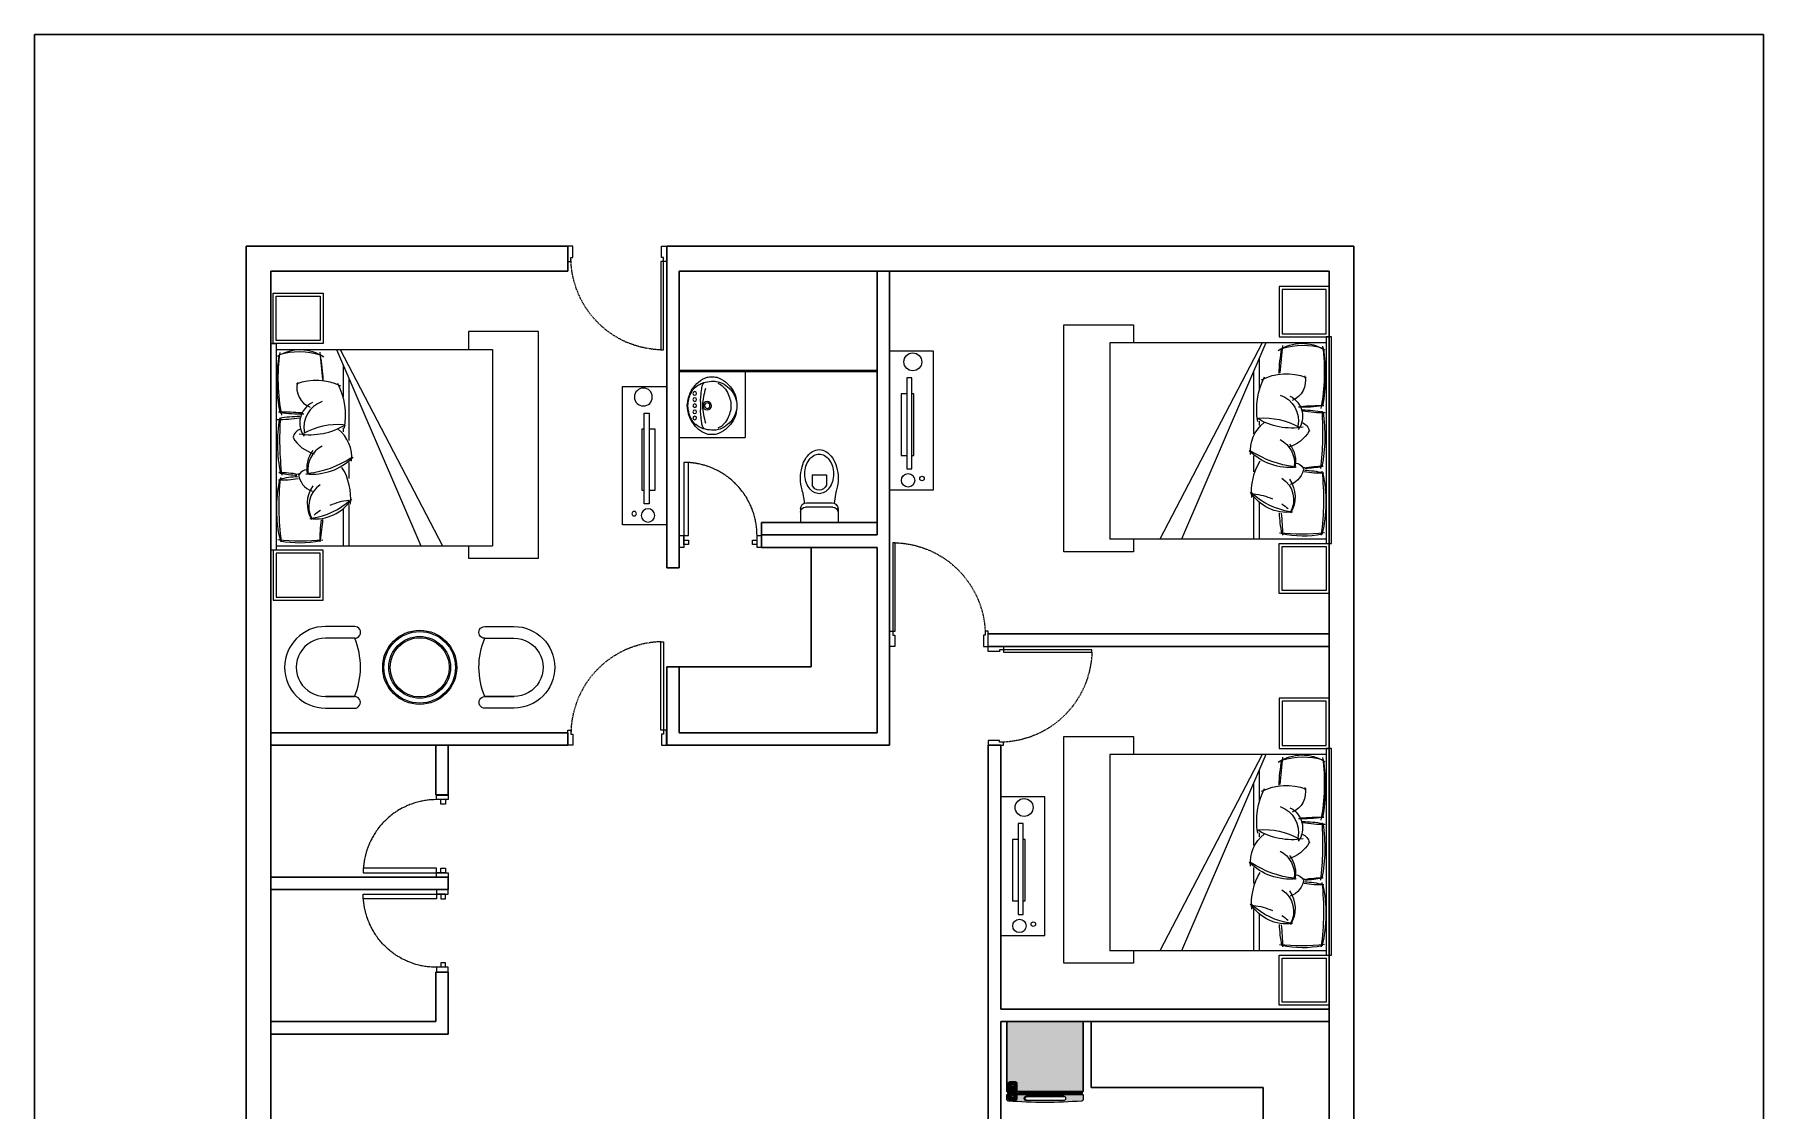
# Model space of a CAD drawing. Extents: x -454308 to 890911, y -14103 to 1343694.
# Drawn here: x 202507 to 203136, y 659768 to 660159 of the extents above; entities that cross this region are included whole.
import ezdxf

# ---------------------------------------------------------------- set-up
doc = ezdxf.new("R2010")
doc.units = 0
doc.header["$MEASUREMENT"] = 0
for name, color, linetype in [('A-Door', 144, 'Continuous'), ('ELE', 7, 'Continuous'), ('FURN', 250, 'Continuous'), ('PERSONA', 7, 'Continuous')]:
    doc.layers.add(name, color=color, linetype=linetype)
for name, color, linetype, lineweight in [('A-FURN', 35, 'Continuous', 5), ('AR-FUR', 11, 'Continuous', 9), ('Layer3', 170, 'Continuous', 13), ('Muebles', 46, 'Continuous', 0), ('P-SANIT', 53, 'Continuous', 9), ('TILE', 252, 'Continuous', 0), ('WINDOW', 147, 'Continuous', 25)]:
    doc.layers.add(name, color=color, linetype=linetype, lineweight=lineweight)

# ---------------------------------------------------------------- blocks, each defined once
blk = doc.blocks.new('qwewerer')
at = {"layer": 'ELE', "color": 30}
for p, q in [((5777.865, -153.825), (5777.865, -153.932)), ((5778.014, -153.825), (5778.014, -153.932)), ((5777.742, -154.18), (5777.742, -154.324)), ((5777.796, -154.163), (5778.083, -154.163)), ((5778.072, -154.116), (5777.806, -154.116)), ((5778.136, -154.18), (5778.136, -154.324)), ((5778.136, -154.324), (5777.742, -154.324))]:
    blk.add_line(p, q, dxfattribs=at)
for points in [[(5777.939, -153.559, 0.142494), (5777.869, -153.579, 0.10717), (5777.8, -153.647, 0.078641), (5777.758, -153.74, 0.066012), (5777.742, -153.861, 0.066012), (5777.758, -153.981, 0.019964), (5777.766, -154.006, 0.10717)], [(5778.114, -154.003, 0.017373), (5778.12, -153.981, 0.066012), (5778.136, -153.861, 0.066012), (5778.12, -153.74, 0.078641), (5778.079, -153.647, 0.10717), (5778.01, -153.579, 0.142494), (5777.939, -153.559, 0.142494)]]:
    blk.add_lwpolyline(points, format="xyb", dxfattribs=at)
blk.add_lwpolyline([(5777.94, -153.606, 0.130744), (5777.886, -153.62, 0.106529), (5777.834, -153.667, 0.083979), (5777.802, -153.731, 0.07291), (5777.79, -153.813, 0.07291), (5777.802, -153.895, 0.083979), (5777.834, -153.96, 0.106529), (5777.886, -154.006, 0.130744), (5777.94, -154.021, 0.130744), (5777.995, -154.006, 0.106529), (5778.047, -153.96, 0.083979), (5778.079, -153.895, 0.07291), (5778.091, -153.813, 0.07291), (5778.079, -153.731, 0.083979), (5778.047, -153.667, 0.106529), (5777.995, -153.62, 0.130744)], format="xyb", close=True, dxfattribs=at)
for points in [[(5778.014, -153.825), (5777.865, -153.825)], [(5777.766, -154.006), (5777.785, -154.12)], [(5778.114, -154.003), (5778.094, -154.12)]]:
    blk.add_lwpolyline(points, dxfattribs=at)
for centre, radius, start, end in [((5777.939, -153.904), 0.0794, 200.2256, 339.7744), ((5777.806, -154.18), 0.0639, 90, 180), ((5777.796, -154.216), 0.0532, 90, 180), ((5778.072, -154.18), 0.0639, 0, 90), ((5778.083, -154.216), 0.0532, 0, 90)]:
    blk.add_arc(centre, radius, start, end, dxfattribs=at)
at = {"layer": 'TILE', "linetype": 'Continuous', "lineweight": 5}
for p, q in [((5777.879, -153.955), (5777.879, -153.956)), ((5778.098, -154.095), (5778.098, -154.115))]:
    blk.add_line(p, q, dxfattribs=at)
blk = doc.blocks.new('JKGDJGKD')
at = {"layer": 'A-Door'}
blk.add_lwpolyline([(202361.62, 659922.23), (202359.96, 659922.23), (202359.96, 659926.54), (202361.62, 659926.54), (202361.62, 659922.23), (202359.96, 659922.23), (202359.96, 659923.22), (202358.3, 659923.22), (202358.3, 659924.88), (202359.96, 659924.88), (202359.96, 659926.54), (202359.94, 659927.41), (202359.92, 659927.9), (202359.89, 659928.37), (202359.84, 659929.02), (202359.79, 659929.49), (202359.74, 659929.94), (202359.68, 659930.37), (202359.61, 659930.8), (202359.54, 659931.23), (202359.46, 659931.66), (202359.36, 659932.13), (202359.3, 659932.42), (202359.18, 659932.93), (202359.05, 659933.43), (202358.9, 659933.98), (202358.78, 659934.37), (202358.66, 659934.75), (202358.48, 659935.28), (202358.35, 659935.64), (202358.14, 659936.2), (202357.98, 659936.6), (202357.81, 659937.02), (202357.66, 659937.36), (202357.5, 659937.7), (202357.27, 659938.18), (202357.09, 659938.55), (202356.83, 659939.05), (202356.55, 659939.56), (202356.32, 659939.97), (202355.97, 659940.55), (202355.81, 659940.81), (202355.6, 659941.13), (202355.29, 659941.59), (202355, 659942), (202354.74, 659942.35), (202354.47, 659942.72), (202354.18, 659943.08), (202353.85, 659943.49), (202353.45, 659943.96), (202353.2, 659944.25), (202352.79, 659944.7), (202352.53, 659944.98), (202352.17, 659945.34), (202351.87, 659945.64), (202351.62, 659945.87), (202351.37, 659946.1), (202351.03, 659946.41), (202350.64, 659946.75), (202350.26, 659947.08), (202349.81, 659947.44), (202349.3, 659947.83), (202348.89, 659948.12), (202348.45, 659948.43), (202348.01, 659948.73), (202347.69, 659948.94), (202347.26, 659949.21), (202346.84, 659949.46), (202346.44, 659949.69), (202346.07, 659949.9), (202345.76, 659950.06), (202345.39, 659950.25), (202345.08, 659950.41), (202344.79, 659950.55), (202344.52, 659950.68), (202344.2, 659950.82), (202343.96, 659950.93), (202343.71, 659951.03), (202343.44, 659951.15), (202343.14, 659951.27), (202342.87, 659951.37), (202342.61, 659951.47), (202342.23, 659951.61), (202342.23, 659951.61), (202341.9, 659951.72), (202341.67, 659951.8), (202341.42, 659951.88), (202341.42, 659951.88), (202341.04, 659951.99), (202340.8, 659952.06), (202340.8, 659952.06), (202340.54, 659952.14), (202340.54, 659952.14), (202340.29, 659952.21), (202340.29, 659952.21), (202340.03, 659952.28), (202340.03, 659952.28), (202339.63, 659952.38), (202339.63, 659952.38), (202339.22, 659952.47), (202339.22, 659952.47), (202338.79, 659952.57), (202338.35, 659952.65), (202338.2, 659952.68), (202338.09, 659952.7), (202337.91, 659952.73), (202337.77, 659952.76), (202337.58, 659952.79), (202337.49, 659952.8), (202337.34, 659952.83), (202337.26, 659952.84), (202337.15, 659952.85), (202337.03, 659952.87), (202336.91, 659952.89), (202336.83, 659952.9), (202336.74, 659952.91), (202336.65, 659952.92), (202336.54, 659952.93), (202336.43, 659952.95), (202336.31, 659952.96), (202336.12, 659952.98), (202335.98, 659953), (202335.85, 659953.01), (202335.69, 659953.02), (202335.61, 659953.03), (202335.5, 659953.04), (202335.37, 659953.05), (202335.26, 659953.06), (202335.16, 659953.06), (202335.04, 659953.12), (202333.38, 659953.12), (202333.38, 659922.23), (202331.72, 659922.23), (202331.72, 659926.54), (202333.38, 659926.54), (202333.38, 659924.88), (202335.04, 659924.88), (202335.04, 659923.22), (202333.38, 659923.22), (202333.38, 659926.54), (202335.04, 659926.54), (202335.04, 659953.12)], dxfattribs=at)
blk = doc.blocks.new('eeee')
at = {"layer": 'A-Door'}
for points in [[(165919.2, 672860.67), (165924.71, 672860.67), (165924.71, 672859.48), (165923.23, 672859.48), (165923.23, 672858.78), (165919.2, 672858.78), (165919.2, 672860.67)], [(165924.71, 672859.48), (165924.71, 672858.61), (165956.88, 672858.61), (165956.88, 672859.48), (165924.71, 672859.48)], [(165956.43, 672854.13), (165956.39, 672853.89)], [(165956.51, 672854.5), (165956.47, 672854.26)], [(165956.55, 672854.87), (165956.55, 672854.79), (165956.51, 672854.63)], [(165956.64, 672855.61), (165956.6, 672855.37)], [(165956.6, 672855.24), (165956.6, 672855)], [(165956.68, 672855.98), (165956.68, 672855.74)], [(165956.76, 672856.72), (165956.76, 672856.68), (165956.72, 672856.48)], [(165956.72, 672856.35), (165956.72, 672856.11)], [(165956.8, 672857.09), (165956.76, 672856.85)], [(165956.8, 672857.83), (165956.8, 672857.59)], [(165956.8, 672857.46), (165956.8, 672857.22)], [(165956.88, 672858.61), (165956.84, 672858.33)], [(165956.84, 672858.2), (165956.84, 672858)], [(165954.71, 672847.64), (165954.62, 672847.39)], [(165954.83, 672847.97), (165954.75, 672847.76)], [(165954.95, 672848.34), (165954.87, 672848.09)], [(165955.08, 672848.71), (165955.03, 672848.46)], [(165955.24, 672849.04), (165955.12, 672848.83)], [(165955.32, 672849.41), (165955.24, 672849.16), (165955.24, 672849.12)], [(165955.44, 672849.78), (165955.36, 672849.53)], [(165955.53, 672850.11), (165955.44, 672849.86)], [(165955.65, 672850.48), (165955.57, 672850.23)], [(165955.77, 672850.81), (165955.65, 672850.6)], [(165955.86, 672851.18), (165955.77, 672851.01), (165955.77, 672850.93)], [(165955.94, 672851.55), (165955.86, 672851.3)], [(165956.02, 672851.91), (165955.98, 672851.67)], [(165956.06, 672852.28), (165956.02, 672852.04)], [(165956.18, 672852.65), (165956.1, 672852.41)], [(165956.27, 672853.02), (165956.23, 672852.86), (165956.18, 672852.78)], [(165956.31, 672853.39), (165956.27, 672853.15)], [(165956.39, 672853.76), (165956.35, 672853.52)], [(165951.75, 672841.6), (165951.58, 672841.39)], [(165951.91, 672841.93), (165951.79, 672841.72)], [(165952.12, 672842.26), (165952.08, 672842.18), (165951.99, 672842.01)], [(165952.28, 672842.59), (165952.16, 672842.34)], [(165952.49, 672842.91), (165952.36, 672842.67)], [(165952.69, 672843.2), (165952.57, 672843)], [(165952.86, 672843.53), (165952.73, 672843.33)], [(165953.02, 672843.86), (165953.02, 672843.86), (165952.9, 672843.65)], [(165953.23, 672844.19), (165953.1, 672843.98)], [(165953.35, 672844.52), (165953.23, 672844.31)], [(165953.55, 672844.89), (165953.43, 672844.64)], [(165953.68, 672845.22), (165953.6, 672845.01)], [(165953.84, 672845.55), (165953.76, 672845.34)], [(165954.01, 672845.87), (165953.92, 672845.63)], [(165954.17, 672846.24), (165954.05, 672846)], [(165954.29, 672846.61), (165954.17, 672846.37)], [(165954.46, 672846.9), (165954.34, 672846.7)], [(165954.58, 672847.27), (165954.5, 672847.02)], [(165946.53, 672835.23), (165946.36, 672835.07)], [(165946.77, 672835.52), (165946.61, 672835.31)], [(165947.06, 672835.72), (165946.9, 672835.6)], [(165947.31, 672836.01), (165947.14, 672835.81)], [(165947.6, 672836.3), (165947.39, 672836.09)], [(165947.84, 672836.55), (165947.68, 672836.38)], [(165948.09, 672836.83), (165947.92, 672836.67)], [(165948.38, 672837.12), (165948.17, 672836.91)], [(165948.58, 672837.41), (165948.46, 672837.2)], [(165948.83, 672837.7), (165948.66, 672837.49)], [(165949.08, 672837.94), (165948.91, 672837.78)], [(165949.32, 672838.23), (165949.16, 672838.07)], [(165949.53, 672838.56), (165949.4, 672838.35)], [(165949.77, 672838.85), (165949.61, 672838.64)], [(165950.02, 672839.13), (165949.94, 672838.97), (165949.86, 672838.93)], [(165950.27, 672839.42), (165950.1, 672839.22)], [(165950.47, 672839.71), (165950.31, 672839.5)], [(165950.68, 672840.04), (165950.55, 672839.83)], [(165950.88, 672840.37), (165950.76, 672840.16)], [(165951.09, 672840.65), (165951.05, 672840.53), (165950.97, 672840.45)], [(165951.34, 672840.98), (165951.17, 672840.78)], [(165951.54, 672841.27), (165951.38, 672841.07)], [(165936.95, 672828.78), (165936.75, 672828.65)], [(165937.28, 672828.94), (165937.03, 672828.86)], [(165937.61, 672829.07), (165937.4, 672828.98)], [(165937.98, 672829.27), (165937.73, 672829.15)], [(165938.31, 672829.39), (165938.1, 672829.31), (165938.1, 672829.27)], [(165938.64, 672829.6), (165938.43, 672829.48)], [(165938.97, 672829.76), (165938.76, 672829.64)], [(165939.29, 672829.93), (165939.05, 672829.81)], [(165939.62, 672830.09), (165939.42, 672830.01)], [(165939.95, 672830.3), (165939.79, 672830.22), (165939.75, 672830.18)], [(165940.28, 672830.5), (165940.08, 672830.34)], [(165940.61, 672830.67), (165940.4, 672830.55)], [(165940.94, 672830.87), (165940.69, 672830.75)], [(165941.23, 672831.08), (165941.02, 672830.96)], [(165941.55, 672831.28), (165941.47, 672831.2), (165941.35, 672831.16)], [(165941.88, 672831.49), (165941.68, 672831.33)], [(165942.17, 672831.7), (165941.97, 672831.57)], [(165942.46, 672831.9), (165942.25, 672831.78)], [(165942.79, 672832.11), (165942.58, 672831.98)], [(165943.08, 672832.31), (165943.03, 672832.27), (165942.87, 672832.19)], [(165943.4, 672832.56), (165943.2, 672832.44)], [(165943.69, 672832.76), (165943.49, 672832.64)], [(165943.98, 672833.01), (165943.81, 672832.85)], [(165944.27, 672833.26), (165944.1, 672833.09)], [(165944.55, 672833.5), (165944.55, 672833.46), (165944.39, 672833.34)], [(165944.88, 672833.71), (165944.68, 672833.55)], [(165945.13, 672833.96), (165944.97, 672833.79)], [(165945.42, 672834.24), (165945.25, 672834.04)], [(165945.71, 672834.45), (165945.5, 672834.28)], [(165945.99, 672834.7), (165945.83, 672834.53)], [(165946.24, 672834.98), (165946.08, 672834.78)], [(165919.2, 672824.71), (165924.71, 672824.71), (165924.71, 672825.86), (165923.23, 672825.86), (165923.23, 672826.52), (165919.2, 672826.52), (165919.2, 672824.71)], [(165923.51, 672825.86), (165923.23, 672825.86)], [(165923.88, 672825.86), (165923.64, 672825.86)], [(165924.25, 672825.9), (165924.01, 672825.86)], [(165924.62, 672825.9), (165924.38, 672825.9)], [(165924.99, 672825.9), (165924.75, 672825.9)], [(165925.36, 672825.9), (165925.16, 672825.9), (165925.12, 672825.9)], [(165925.73, 672825.94), (165925.53, 672825.9)], [(165926.14, 672825.98), (165925.86, 672825.98)], [(165926.47, 672825.98), (165926.27, 672825.98)], [(165926.88, 672826.02), (165926.6, 672826.02)], [(165927.21, 672826.11), (165927.09, 672826.07), (165927.01, 672826.07)], [(165927.62, 672826.15), (165927.38, 672826.11)], [(165927.99, 672826.19), (165927.75, 672826.15)], [(165928.36, 672826.23), (165928.12, 672826.19)], [(165928.73, 672826.31), (165928.49, 672826.27)], [(165929.1, 672826.35), (165928.98, 672826.31), (165928.86, 672826.31)], [(165929.43, 672826.44), (165929.23, 672826.39)], [(165929.84, 672826.52), (165929.6, 672826.44)], [(165930.17, 672826.6), (165929.97, 672826.52)], [(165930.58, 672826.64), (165930.29, 672826.64)], [(165930.91, 672826.72), (165930.87, 672826.72), (165930.71, 672826.68)], [(165931.28, 672826.85), (165931.03, 672826.76)], [(165931.65, 672826.93), (165931.4, 672826.85)], [(165932.02, 672827.01), (165931.77, 672826.93)], [(165932.39, 672827.13), (165932.14, 672827.05)], [(165932.72, 672827.22), (165932.51, 672827.13)], [(165933.09, 672827.34), (165932.84, 672827.26)], [(165933.46, 672827.46), (165933.21, 672827.38)], [(165933.79, 672827.59), (165933.58, 672827.46)], [(165934.16, 672827.67), (165933.91, 672827.59)], [(165934.53, 672827.79), (165934.28, 672827.71)], [(165934.86, 672827.91), (165934.61, 672827.83)], [(165935.23, 672828.08), (165934.98, 672828)], [(165935.55, 672828.2), (165935.35, 672828.12)], [(165935.92, 672828.33), (165935.68, 672828.24)], [(165936.25, 672828.45), (165936.05, 672828.37)], [(165936.62, 672828.61), (165936.38, 672828.53)]]:
    blk.add_lwpolyline(points, dxfattribs=at)
blk = doc.blocks.new('OVALIN PLANTA Nº 2')
at = {"layer": 'P-SANIT'}
for centre, radius in [((-0.102, -0.162), 0.015), ((-0.051, -0.162), 0.015), ((0, -0.266), 0.035), ((0, -0.266), 0.0225), ((0, -0.162), 0.015), ((0.051, -0.162), 0.015), ((0.102, -0.162), 0.015)]:
    blk.add_circle(centre, radius, dxfattribs=at)
for centre, radius, start, end in [((0.031, -0.394), 0.304, 123.9103, 138.5833), ((-0.009, -0.31), 0.204, 116.7862, 136.849), ((0.016, -0.399), 0.301, 106.8214, 120.9058), ((0.017, -0.399), 0.295, 99.9925, 113.5157), ((0.003, -0.345), 0.245, 90.7986, 107.628), ((0.009, -0.402), 0.297, 91.669, 98.331), ((-0.003, -0.345), 0.245, 72.372, 89.2014), ((-0.009, -0.402), 0.297, 81.669, 88.331), ((-0.017, -0.399), 0.295, 66.4843, 80.0075), ((-0.016, -0.399), 0.301, 59.0942, 73.1786), ((0.009, -0.31), 0.204, 43.151, 63.2138), ((-0.031, -0.394), 0.304, 41.4167, 56.0897), ((-0.134, -0.296), 0.107, 162.642, 183.6576), ((-0.042, -0.325), 0.204, 139.4152, 162.642), ((0.039, -0.306), 0.242, 162.407, 179.1897), ((-0.167, -0.258), 0.03, 111.7839, 166.7564), ((0.003, -0.298), 0.205, 141.5769, 161.5925), ((-0.122, -0.372), 0.153, 97.9638, 111.7839), ((0.033, -0.821), 0.594, 93.1697, 107.6655), ((0.072, -1.754), 1.548, 95.4652, 97.9638), ((-0.002, -0.827), 0.619, 92.9716, 96.8438), ((-0.027, 0.115), 0.325, 268.7043, 274.7481), ((0.027, 0.115), 0.325, 265.2519, 271.2957), ((-0.033, -0.821), 0.594, 72.3345, 86.8303), ((0.002, -0.827), 0.619, 83.1562, 87.0284), ((-0.072, -1.754), 1.548, 82.0362, 84.5348), ((0.122, -0.372), 0.153, 68.2161, 82.0362), ((-0.003, -0.298), 0.205, 18.4075, 38.4231), ((0.167, -0.258), 0.03, 13.2436, 68.2161), ((-0.039, -0.306), 0.242, 0.8103, 17.593), ((0.042, -0.325), 0.204, 17.358, 40.5848), ((0.134, -0.296), 0.107, 356.3424, 17.358), ((-0.107, -0.309), 0.134, 177.3925, 195.3301), ((-0.06, -0.296), 0.183, 195.3301, 221.2175), ((-0.028, -0.315), 0.176, 175.9697, 187.6164), ((-0.026, -0.315), 0.178, 187.6164, 210.8024), ((0.007, -0.258), 0.259, 217.8305, 235.1979), ((-0.1, -0.329), 0.0902, 195.555, 227.7101), ((0.074, -0.241), 0.301, 213.186, 226.814), ((-0.031, -0.279), 0.174, 222.0906, 243.055), ((0.031, -0.279), 0.174, 296.945, 317.9094), ((-0.074, -0.241), 0.301, 313.186, 326.814), ((-0.007, -0.258), 0.259, 304.8021, 322.1695), ((0.1, -0.329), 0.0902, 312.2899, 344.445), ((0.026, -0.315), 0.178, 329.1976, 352.3836), ((0.06, -0.296), 0.183, 318.7825, 344.6699), ((0.028, -0.315), 0.176, 352.3836, 4.0303), ((0.107, -0.309), 0.134, 344.6699, 2.6075), ((-0.016, -0.296), 0.215, 234.441, 254.5665), ((0.005, -0.306), 0.207, 228.423, 248.4383), ((-0.01, -0.258), 0.202, 240.4039, 257.0248), ((0, -0.208), 0.304, 256.1489, 270.0051), ((0.003, -0.304), 0.208, 249.2189, 269.2227), ((-0.006, -0.302), 0.161, 252.0048, 272.03), ((0.006, -0.302), 0.161, 267.97, 287.9952), ((-0.003, -0.304), 0.208, 270.7773, 290.7811), ((0, -0.208), 0.304, 269.9949, 283.8511), ((0.01, -0.258), 0.202, 282.9752, 299.5961), ((-0.005, -0.306), 0.207, 291.5617, 311.577), ((0.016, -0.296), 0.215, 285.4335, 305.559)]:
    blk.add_arc(centre, radius, start, end, dxfattribs=at)
blk = doc.blocks.new('cdsaf')
at = {"color": 5}
for p, q in [((1185429.42, 734143.15, 20311.96), (1185429.42, 734106.36, 20311.96)), ((1185431.44, 734143.15, 20311.96), (1185429.42, 734143.15, 20311.96)), ((1185431.44, 734106.36, 20311.96), (1185431.44, 734143.15, 20311.96)), ((1185427.16, 734136.71, 20311.96), (1185427.16, 734111.82, 20311.96)), ((1185429.42, 734136.71, 20311.96), (1185427.16, 734136.71, 20311.96)), ((1185432.29, 734136.71, 20311.96), (1185431.44, 734136.71, 20311.96)), ((1185432.29, 734111.82, 20311.96), (1185432.29, 734136.71, 20311.96)), ((1185427.16, 734111.82, 20311.96), (1185429.42, 734111.82, 20311.96)), ((1185431.44, 734111.82, 20311.96), (1185432.29, 734111.82, 20311.96)), ((1185429.42, 734106.36, 20311.96), (1185431.44, 734106.36, 20311.96))]:
    blk.add_line(p, q, dxfattribs=at)
blk = doc.blocks.new('WEWEEQ')
at = {"layer": 'Muebles'}
blk.add_lwpolyline([(1107845.51, 737873.28), (1107829.48, 737873.28), (1107829.48, 737823.12), (1107845.51, 737823.12)], close=True, dxfattribs=at)
for centre, radius in [((1107833.71, 737869.19), 0.81), ((1107838.73, 737869.84), 2.43), ((1107837.04, 737826.97), 3.24)]:
    blk.add_circle(centre, radius, dxfattribs=at)
at = {"color": 6, "linetype": 'ByBlock', "lineweight": 5, "xscale": 0.8945132207591084, "yscale": 0.8945132207591084, "zscale": 0.8945132207591084, "rotation": 180}
blk.add_blockref('cdsaf', (2168221.49, 1394533.53, 55552.59), dxfattribs=at)
blk = doc.blocks.new('bed 111111')
at = {"layer": 'AR-FUR'}
for p, q in [((-0.865, 1.394), (-0.865, -0.5)), ((-0.817, 1.394), (-0.865, 1.394)), ((-0.817, -0.5), (-0.817, 1.394)), ((-0.263, -0.444), (0.509, 1.356)), ((-0.151, 0.592), (-0.151, 0.739)), ((-0.202, 0.274), (-0.202, 0.311)), ((-0.865, -0.5), (-0.817, -0.5))]:
    blk.add_line(p, q, dxfattribs=at)
at = {"layer": 'AR-FUR', "color": 251}
for p, q in [((-0.817, 1.356), (1.166, 1.356)), ((-0.231, -0.444), (0.707, 1.356)), ((-0.202, 1.016), (-0.202, 1.356)), ((-0.151, 0.977), (-0.151, 1.356)), ((1.166, -0.444), (1.166, 1.356)), ((-0.151, -0.177), (-0.151, 0.39)), ((-0.202, -0.297), (-0.202, -0.01)), ((-0.817, -0.444), (1.166, -0.444))]:
    blk.add_line(p, q, dxfattribs=at)
at = {"layer": 'AR-FUR'}
for points in [[(-0.385, 1.854), (-0.385, 1.394), (-0.845, 1.394), (-0.845, 1.854)], [(-0.413, 1.827), (-0.413, 1.422), (-0.817, 1.422), (-0.817, 1.827)], [(-0.385, -0.96), (-0.385, -0.5), (-0.845, -0.5), (-0.845, -0.96)], [(-0.413, -0.932), (-0.413, -0.527), (-0.817, -0.527), (-0.817, -0.932)]]:
    blk.add_lwpolyline(points, close=True, dxfattribs=at)
at = {"layer": 'AR-FUR', "extrusion": (0, 0, -1)}
for centre, major_axis, start_param, end_param in [((0.414, 1.016), (0.869, -0.869), 2.135358, 2.596989), ((-0.603, 0.455), (-0.617, -0.617), 2.151233, 2.577546), ((-1.943, 1.026), (1.101, -1.101), 5.317309, 5.441753), ((-0.248, 0.968), (0.201, -0.201), 1.751453, 2.903235), ((-0.46, 0.712), (0.281, -0.281), 3.804818, 4.933588), ((-0.665, 0.918), (-0.376, -0.376), 3.823105, 4.483365), ((-0.427, 0.678), (0.132, -0.132), 2.441833, 3.593049), ((0.667, 0.415), (-1.041, -1.041), 0.630608, 0.974387), ((-0.763, 1.425), (0.522, -0.522), 0.585091, 0.82334), ((-0.6, 1.458), (-0.52, -0.52), -0.757256, -0.529592), ((-0.594, -0.289), (-0.705, -0.705), 2.16954, 2.32419), ((-0.529, 0.748), (0.0636, -0.0636), 0.857002, 1.830616), ((-0.279, 0.642), (-0.182, -0.182), 0.120756, 1.023991), ((-0.489, 0.16), (0.381, -0.381), 3.825535, 4.703193), ((-0.384, 0.201), (-0.228, -0.228), 1.31402, 2.087383), ((-0.457, 0.546), (-0.236, -0.236), 3.827833, 4.821859), ((-0.558, 0.387), (-0.076, -0.076), -0.407023, 0.572892), ((-0.393, 0.23), (0.147, -0.147), 1.241939, 2.981597), ((-0.507, -0.288), (0.442, -0.442), 3.766461, 4.474078), ((-0.599, 1.206), (-0.732, -0.732), -0.784247, -0.602664), ((-0.842, 0.167), (-0.468, -0.468), 3.758339, 4.39729), ((0.623, -0.148), (1.014, -1.014), 2.182404, 2.554333), ((-0.585, -1.358), (1.064, -1.064), 3.795161, 3.941764), ((-0.435, -0.094), (-0.136, -0.136), 0.534678, 1.98218), ((-0.452, 0.353), (-0.363, -0.363), -1.247956, -0.42416), ((-1.854, -0.113), (-1.039, -1.039), 3.961011, 4.118365), ((-0.606, 0.24), (0.468, -0.468), 0.486234, 1.065936)]:
    blk.add_ellipse(centre, major_axis=major_axis, ratio=1, start_param=start_param, end_param=end_param, dxfattribs=at)
at = {"layer": 'AR-FUR', "color": 251, "extrusion": (0, 0, -1)}
for centre, major_axis, start_param, end_param in [((1.563, 0.993), (-1.666, -1.666), 0.673847, 0.924545), ((-0.585, -0.604), (1.353, -1.353), 3.814055, 4.030079), ((1.553, 1.331), (-1.393, -1.393), 0.677, 0.778682), ((-0.284, 0.993), (-0.166, -0.166), -0.207552, 1.319983), ((-0.587, 0.446), (0.47, -0.47), 4.076, 4.671895), ((-0.087, 1.53), (0.42, -0.42), 1.362212, 1.484388), ((-0.087, 1.53), (0.42, -0.42), 0.892669, 1.199073), ((-0.756, 0.006), (0.527, -0.527), 3.872485, 4.116068), ((2.032, 0.38), (-1.992, -1.992), 0.715059, 0.90208), ((-0.278, 0.661), (0.176, -0.176), 1.274089, 2.475678), ((-0.634, -0.236), (0.66, -0.66), 4.043868, 4.496311), ((-0.314, 0.269), (-0.176, -0.176), -0.450892, 0.994118), ((-0.246, 0.903), (-0.466, -0.466), -0.857824, -0.280048), ((-0.773, -0.749), (-0.669, -0.669), 2.320508, 2.537901), ((0.956, -0.174), (1.242, -1.242), 2.218366, 2.546274), ((-0.802, 3.043), (-2.06, -2.06), -0.860991, -0.787253), ((11.174, -1.446), (8.228, -8.228), 2.444592, 2.466232), ((-0.595, -0.051), (-0.275, -0.275), -1.375906, -0.21834)]:
    blk.add_ellipse(centre, major_axis=major_axis, ratio=1, start_param=start_param, end_param=end_param, dxfattribs=at)
blk = doc.blocks.new('qeert')
at = {"layer": 'AR-FUR'}
blk.add_lwpolyline([(817.855, -506.245), (817.969, -506.245), (817.969, -506.885), (815.89, -506.885), (815.89, -506.245), (816.055, -506.245)], dxfattribs=at)
at = {"layer": 'AR-FUR', "rotation": 270}
blk.add_blockref('bed 111111', (816.499, -505.297), dxfattribs=at)
blk = doc.blocks.new('SINGLE CHAIR')
at = {"linetype": 'Continuous'}
for p, q in [((-8.18, 8.31), (-8.21, 20.12)), ((-3.46, 8.32), (-3.49, 20.13)), ((-3.49, 20.13), (-3.46, 8.32)), ((20.13, 20.19), (20.16, 8.38)), ((24.86, 20.2), (24.89, 8.39))]:
    blk.add_line(p, q, dxfattribs=at)
at = {"linetype": 'Continuous', "extrusion": (0, 0, -1)}
for centre, major_axis, start_param, end_param in [((-5.85, 20.13), (1.67, 1.67), 3.924598, 7.066191), ((8.39, -8.18), (-21.71, 21.71), 0.388215, 1.177797), ((22.5, 20.2), (1.67, 1.67), 3.924598, 7.066191), ((8.35, 8.35), (11.69, 11.69), 0.783006, 3.924598), ((8.35, 8.35), (-8.35, 8.35), 2.353802, 5.495395)]:
    blk.add_ellipse(centre, major_axis=major_axis, ratio=1, start_param=start_param, end_param=end_param, dxfattribs=at)
blk = doc.blocks.new('FIDGE')
at = {"layer": 'FURN', "ltscale": 5, "true_color": 0xefddb2}
h = blk.add_hatch(color=254, dxfattribs=at)
h.set_gradient(color1=(245, 239, 209), one_color=1, tint=1)
h.paths.add_polyline_path([(851812.51, 667310.66), (851812.02, 667310.18), (851812.02, 667285.35), (851835.97, 667285.35), (851835.97, 667288.35, -0.414214), (851836.57, 667288.95), (851838.46, 667288.95, -0.414214), (851839.06, 667288.35), (851839.06, 667285.35), (851839.59, 667285.35), (851839.59, 667310.18), (851839.1, 667310.66)])
at = {"layer": 'FURN', "ltscale": 5}
h = blk.add_hatch(color=53, dxfattribs=at)
h.set_gradient(color1=(224, 205, 113), color2=(239, 230, 184), one_color=1, tint=0.83, name='CYLINDER')
h.paths.add_polyline_path([(851839.06, 667288.35, 0.414214), (851838.46, 667288.95), (851836.57, 667288.95, 0.414214), (851835.97, 667288.35), (851835.97, 667282.8, 0.414214), (851836.57, 667282.2), (851838.46, 667282.2, 0.414214), (851839.06, 667282.8)])
h.paths.add_polyline_path([(851837.79, 667283.68, -1), (851837.12, 667283.68, -1)], flags=16)
h.paths.add_polyline_path([(851837.12, 667287.47, -1), (851837.79, 667287.47, -1)], flags=16)
at = {"layer": 'FURN', "true_color": 0xcccf96}
h = blk.add_hatch(color=9, dxfattribs=at)
h.paths.add_polyline_path([(851839.14, 667281.94, 0.391283), (851839.59, 667282.43), (851839.59, 667284.23), (851839.06, 667284.23), (851839.06, 667282.8, -0.414214), (851838.46, 667282.2), (851836.57, 667282.2, -0.414214), (851835.97, 667282.8), (851835.97, 667284.23), (851812.02, 667284.23), (851812.02, 667282.43, 0.391283), (851812.47, 667281.94, 0.03948)])
h.paths.add_polyline_path([(851818.24, 667282.93, -0.414214), (851818.97, 667283.65), (851832.64, 667283.65, -0.414214), (851833.36, 667282.93, -0.414214), (851832.64, 667282.21), (851818.97, 667282.21, -0.414214)], flags=16)
at = {"layer": 'FURN', "ltscale": 0.03}
h = blk.add_hatch(color=256, dxfattribs=at)
edge = h.paths.add_edge_path()
edge.add_ellipse((851832.49, 667282.83), major_axis=(-0.452, -0.452), ratio=1, start_angle=58.35967, end_angle=205.77081, ccw=False)
edge.add_ellipse((851832.64, 667282.93), major_axis=(-0.51, -0.51), ratio=1, start_angle=44.59102, end_angle=135)
edge.add_ellipse((851832.64, 667282.93), major_axis=(-0.51, -0.51), ratio=1, start_angle=135, end_angle=225)
edge.add_line((851832.64, 667283.65), (851818.97, 667283.65))
edge.add_ellipse((851818.97, 667282.93), major_axis=(0.51, -0.51), ratio=1, start_angle=135, end_angle=180.50428)
edge.add_line((851818.45, 667283.44), (851832.7, 667283.44))
for p, q in [((851812.02, 667310.18), (851812.51, 667310.66)), ((851812.02, 667310.18), (851812.51, 667310.66)), ((851812.02, 667285.35), (851812.02, 667310.18)), ((851812.51, 667310.66), (851839.1, 667310.66)), ((851839.1, 667310.66), (851839.59, 667310.18)), ((851839.1, 667310.66), (851839.59, 667310.18)), ((851839.59, 667310.18), (851839.59, 667285.35)), ((851835.97, 667285.35), (851812.02, 667285.35)), ((851812.02, 667284.23), (851812.02, 667282.43)), ((851818.45, 667283.44), (851832.7, 667283.44)), ((851832.64, 667283.65), (851818.97, 667283.65)), ((851832.64, 667282.21), (851818.97, 667282.21)), ((851839.59, 667285.35), (851839.06, 667285.35)), ((851839.59, 667284.23), (851839.06, 667284.23)), ((851839.59, 667284.23), (851839.59, 667282.43))]:
    blk.add_line(p, q)
for centre, radius, start, end in [((851811.69, 667284.79), 0.654, 300.60596, 59.39404), ((851812.51, 667282.43), 0.488, 180, 265.47829), ((851825.8, 667450.51), 169.1, 265.47829, 274.52166), ((851832.64, 667282.93), 0.721, 269.58563, 89.99925), ((851832.5, 667282.82), 0.63, 283.10984, 76.89016), ((851839.1, 667282.43), 0.488, 274.52171, 0), ((851839.92, 667284.79), 0.654, 120.60596, 239.39404)]:
    blk.add_arc(centre, radius, start, end)
for p, q in [((851812.02, 667310.18), (851812.02, 667285.35)), ((851839.1, 667310.66), (851812.51, 667310.66)), ((851839.59, 667285.35), (851839.59, 667310.18)), ((851812.02, 667285.35), (851835.97, 667285.35)), ((851812.02, 667284.23), (851835.97, 667284.23)), ((851812.02, 667284.23), (851812.02, 667282.43)), ((851812.34, 667285.03), (851835.41, 667285.03)), ((851812.52, 667284.64), (851835.73, 667284.64)), ((851839.06, 667285.35), (851839.59, 667285.35)), ((851839.06, 667284.23), (851839.59, 667284.23)), ((851839.59, 667282.43), (851839.59, 667284.23))]:
    blk.add_line(p, q, dxfattribs=at)
for points in [[(851836.57, 667282.2), (851838.46, 667282.2, 0.414214), (851839.06, 667282.8), (851839.06, 667288.35, 0.414214), (851838.46, 667288.95), (851836.57, 667288.95, 0.414214), (851835.97, 667288.35), (851835.97, 667282.8, 0.414214)], [(851818.97, 667283.65), (851832.64, 667283.65, -0.414214), (851833.36, 667282.93), (851833.36, 667282.93, -0.414214), (851832.64, 667282.21), (851818.97, 667282.21, -0.414214), (851818.24, 667282.93), (851818.24, 667282.93, -0.414214)]]:
    blk.add_lwpolyline(points, format="xyb", close=True, dxfattribs=at)
blk.add_lwpolyline([(851818.45, 667283.44), (851832.7, 667283.44, -0.749582), (851832.64, 667282.21)], format="xyb", dxfattribs=at)
for centre in [(851837.45, 667287.47), (851837.45, 667283.68)]:
    blk.add_circle(centre, 0.337, dxfattribs=at)
for centre, radius, start, end in [((851811.69, 667284.79), 0.654, 300.60596, 59.39404), ((851812.51, 667282.43), 0.488, 180, 265.47829), ((851825.8, 667450.51), 169.1, 265.47829, 274.52171), ((851839.1, 667282.43), 0.488, 274.52171, 0), ((851839.92, 667284.79), 0.654, 120.60596, 239.39404)]:
    blk.add_arc(centre, radius, start, end, dxfattribs=at)

msp = doc.modelspace()

# ---------------------------------------------------------------- linework, layer by layer
at = {"lineweight": 30}
for p, q in [((202507.338, 660159.192), (203136.338, 660159.192)), ((202507.338, 660159.192), (202507.338, 659373.192)), ((203136.338, 660159.192), (203136.338, 659373.192)), ((202584.338, 660082.192), (202584.338, 659489.192)), ((202584.338, 660082.192), (202701.338, 660082.192)), ((202701.338, 660082.192), (202701.338, 660073.192)), ((202737.338, 660082.192), (202737.338, 659965.192)), ((202737.338, 660082.192), (202987.338, 660082.192)), ((202987.338, 659645.192), (202987.338, 660082.192)), ((202593.338, 660073.192), (202593.338, 659609.192)), ((202593.338, 660073.192), (202701.338, 660073.192)), ((202741.838, 660073.192), (202741.838, 659965.192)), ((202741.838, 660073.192), (202978.338, 660073.192)), ((202813.838, 660073.192), (202813.838, 659977.192)), ((202818.338, 660073.192), (202818.338, 659900.692)), ((202978.338, 659654.192), (202978.338, 660073.192)), ((202771.838, 659981.692), (202813.838, 659981.692)), ((202771.838, 659981.692), (202771.838, 659977.192)), ((202771.838, 659977.192), (202771.838, 659972.692)), ((202771.838, 659977.192), (202813.838, 659977.192)), ((202771.838, 659972.692), (202813.838, 659972.692)), ((202789.838, 659972.692), (202789.838, 659929.192)), ((202813.838, 659972.692), (202813.838, 659905.192)), ((202741.838, 659965.192), (202737.338, 659965.192)), ((202854.338, 659941.192), (202978.338, 659941.192)), ((202854.338, 659936.692), (202978.338, 659936.692)), ((202741.838, 659929.192), (202737.338, 659929.192)), ((202737.338, 659929.192), (202737.338, 659900.692)), ((202741.838, 659929.192), (202789.838, 659929.192)), ((202741.838, 659929.192), (202741.838, 659905.192)), ((202593.338, 659905.192), (202701.338, 659905.192)), ((202701.338, 659905.192), (202701.338, 659900.692)), ((202741.838, 659905.192), (202813.838, 659905.192)), ((202593.338, 659900.692), (202701.338, 659900.692)), ((202653.338, 659900.692), (202653.338, 659882.692)), ((202657.838, 659900.692), (202657.838, 659882.692)), ((202737.338, 659900.692), (202818.338, 659900.692)), ((202854.338, 659900.692), (202854.338, 659800.192)), ((202854.338, 659900.692), (202858.838, 659900.692)), ((202858.838, 659900.692), (202858.838, 659804.692)), ((202653.338, 659882.692), (202657.838, 659882.692)), ((202593.338, 659852.692), (202657.838, 659852.692)), ((202657.838, 659852.692), (202657.838, 659848.192)), ((202593.338, 659848.192), (202657.838, 659848.192)), ((202653.338, 659818.192), (202657.838, 659818.192)), ((202653.338, 659818.192), (202653.338, 659800.192)), ((202657.838, 659818.192), (202657.838, 659795.692)), ((202858.838, 659804.692), (202978.338, 659804.692)), ((202593.338, 659800.192), (202653.338, 659800.192)), ((202854.338, 659751.192), (202854.338, 659800.192)), ((202858.838, 659800.192), (202978.338, 659800.192)), ((202858.838, 659751.192), (202858.838, 659800.192)), ((202891.811, 659800.192), (202891.811, 659776.192)), ((202593.338, 659795.692), (202657.838, 659795.692)), ((202891.811, 659776.192), (202954.338, 659776.192)), ((202954.338, 659678.192), (202954.338, 659776.192))]:
    msp.add_line(p, q, dxfattribs=at)
at = {"layer": 'A-FURN'}
for radius in [13.473, 13.024, 11.227, 10.778]:
    msp.add_circle((202647.455, 659929.056), radius, dxfattribs=at)
at = {"layer": 'Layer3'}
for p, q in [((202741.838, 660037.192), (202813.838, 660037.192)), ((202741.838, 660036.692), (202813.838, 660036.692)), ((202765.838, 660036.692), (202765.838, 660012.692)), ((202741.838, 660012.692), (202765.838, 660012.692))]:
    msp.add_line(p, q, dxfattribs=at)

# ---------------------------------------------------------------- block references
at = {"lineweight": 30}
msp.add_blockref('JKGDJGKD', (410.22, 50.467), dxfattribs=at)
at = {"lineweight": 30, "rotation": 90.00000000045877}
msp.add_blockref('JKGDJGKD', (862580.063, 457520.976), dxfattribs=at)
at = {"lineweight": 30, "xscale": -1, "rotation": 89.99999999954125}
msp.add_blockref('JKGDJGKD', (862580.063, 862179.908), dxfattribs=at)
at = {"layer": 'A-FURN'}
for name, p, xscale, yscale, zscale, rotation in [('qeert', (222996.353, 692430.308), 39.68267040715955, 39.68267040715955, 39.68267040715955, 270), ('qeert', (182576.115, 692427.907), -39.68267040715955, 39.68267040715955, 39.68267040715955, 90), ('SINGLE CHAIR', (202605.667, 659921.562), -0.8981812557030866, 0.8981812557030866, 0.8981812557030866, 270), ('SINGLE CHAIR', (202689.243, 659921.553), 0.8981812557030866, 0.8981812557030866, 0.8981812557030866, 90.00000000000001), ('qeert', (222996.353, 692280.597), 39.68267040715955, 39.68267040715955, 39.68267040715955, 270)]:
    msp.add_blockref(name, p, dxfattribs=dict(at, xscale=xscale, yscale=yscale, zscale=zscale, rotation=rotation))
at = {"layer": 'A-FURN', "xscale": -1.005107596068917, "yscale": 1.005107596068917, "zscale": 1.005107596068917}
msp.add_blockref('FIDGE', (1059051.546, -10918.824), dxfattribs=at)
at = {"layer": 'ELE', "xscale": -34.69827985391021, "yscale": 34.69827985391021, "zscale": 34.69827985391021}
msp.add_blockref('qwewerer', (403277.392, 665336.48), dxfattribs=at)
at = {"layer": 'P-SANIT', "xscale": -43.70907628163695, "yscale": 43.70907628163695, "zscale": 43.70907628163695, "rotation": 90}
msp.add_blockref('OVALIN PLANTA Nº 2', (202740.453, 660024.215), dxfattribs=at)
at = {"layer": 'PERSONA', "linetype": 'ByBlock', "yscale": 1.005107596068917, "zscale": 1.005107596068917, "rotation": 180}
for p, xscale in [((1316322.274, 1401635.651), 1.005107596068917), ((-910766.598, 1401622.87), -1.005107596068917), ((1316362.774, 1401473.579), 1.005107596068917)]:
    msp.add_blockref('WEWEEQ', p, dxfattribs=dict(at, xscale=xscale))
at = {"layer": 'WINDOW'}
for p, rotation in [((-470123.372, 826001.391), 270), ((875679.047, 494017.494), 89.99999999999999)]:
    msp.add_blockref('eeee', p, dxfattribs=dict(at, rotation=rotation))
at = {"layer": 'WINDOW', "xscale": -1, "rotation": 270}
msp.add_blockref('eeee', (-470123.372, 493981.494), dxfattribs=at)
at = {"layer": 'WINDOW'}
msp.add_blockref('eeee', (36935.139, -12924.017), dxfattribs=at)

doc.saveas('drawing.dxf')
